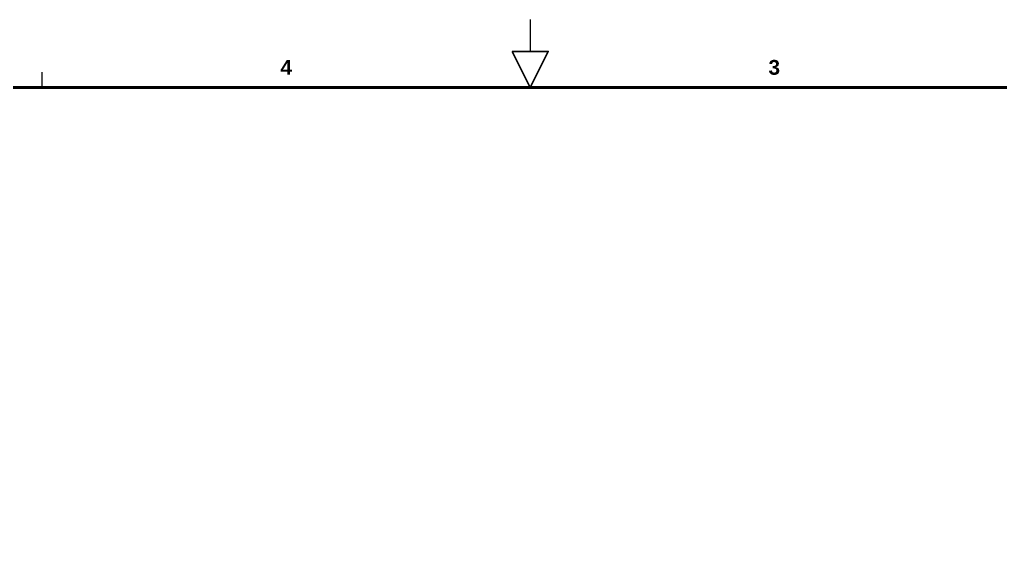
# Model space of a CAD drawing. Header units: millimetres. Extents: x 282 to 167718, y 282 to 525318.
# Drawn here: x 56099 to 109688, y 89620 to 118518 of the extents above; entities that cross this region are included whole.
import ezdxf
from ezdxf.enums import TextEntityAlignment as Align

# ---------------------------------------------------------------- set-up
doc = ezdxf.new("R2010")
doc.units = ezdxf.units.MM
doc.layers.add('FRAME', color=7, linetype='Continuous')
doc.styles.add('ARIAL_BOLD', font='arialbd.ttf')

msp = doc.modelspace()

# ---------------------------------------------------------------- linework, layer by layer
at = {"layer": 'FRAME', "lineweight": 20}
for p, q in [((84000, 118517.8), (84000, 115928.9)), ((57333.3, 114800), (57333.3, 115646.7)), ((84000, 114800), (84000, 115646.7))]:
    msp.add_line(p, q, dxfattribs=at)
at = {"layer": 'FRAME', "lineweight": 53}
msp.add_lwpolyline([(4000, 4000), (164000, 4000), (164000, 114800), (4000, 114800)], close=True, dxfattribs=at)

# ---------------------------------------------------------------- texts
at = {"layer": 'FRAME', "style": 'ARIAL_BOLD'}
for s, p in [('4', (70666.7, 115505.6)), ('3', (97333.3, 115505.6))]:
    msp.add_text(s, height=808.3, dxfattribs=at).set_placement(p, align=Align.CENTER)

# ---------------------------------------------------------------- next in the draw order: wipeouts: each hides what was drawn before it
msp.add_wipeout([(83012.2, 116775.6), (84987.8, 116775.6), (84000, 114800)])

# ---------------------------------------------------------------- next in the draw order: linework, layer by layer
at = {"layer": 'FRAME', "lineweight": 30}
msp.add_lwpolyline([(83012.2, 116775.6), (84987.8, 116775.6), (84000, 114800)], close=True, dxfattribs=at)

doc.saveas('drawing.dxf')
